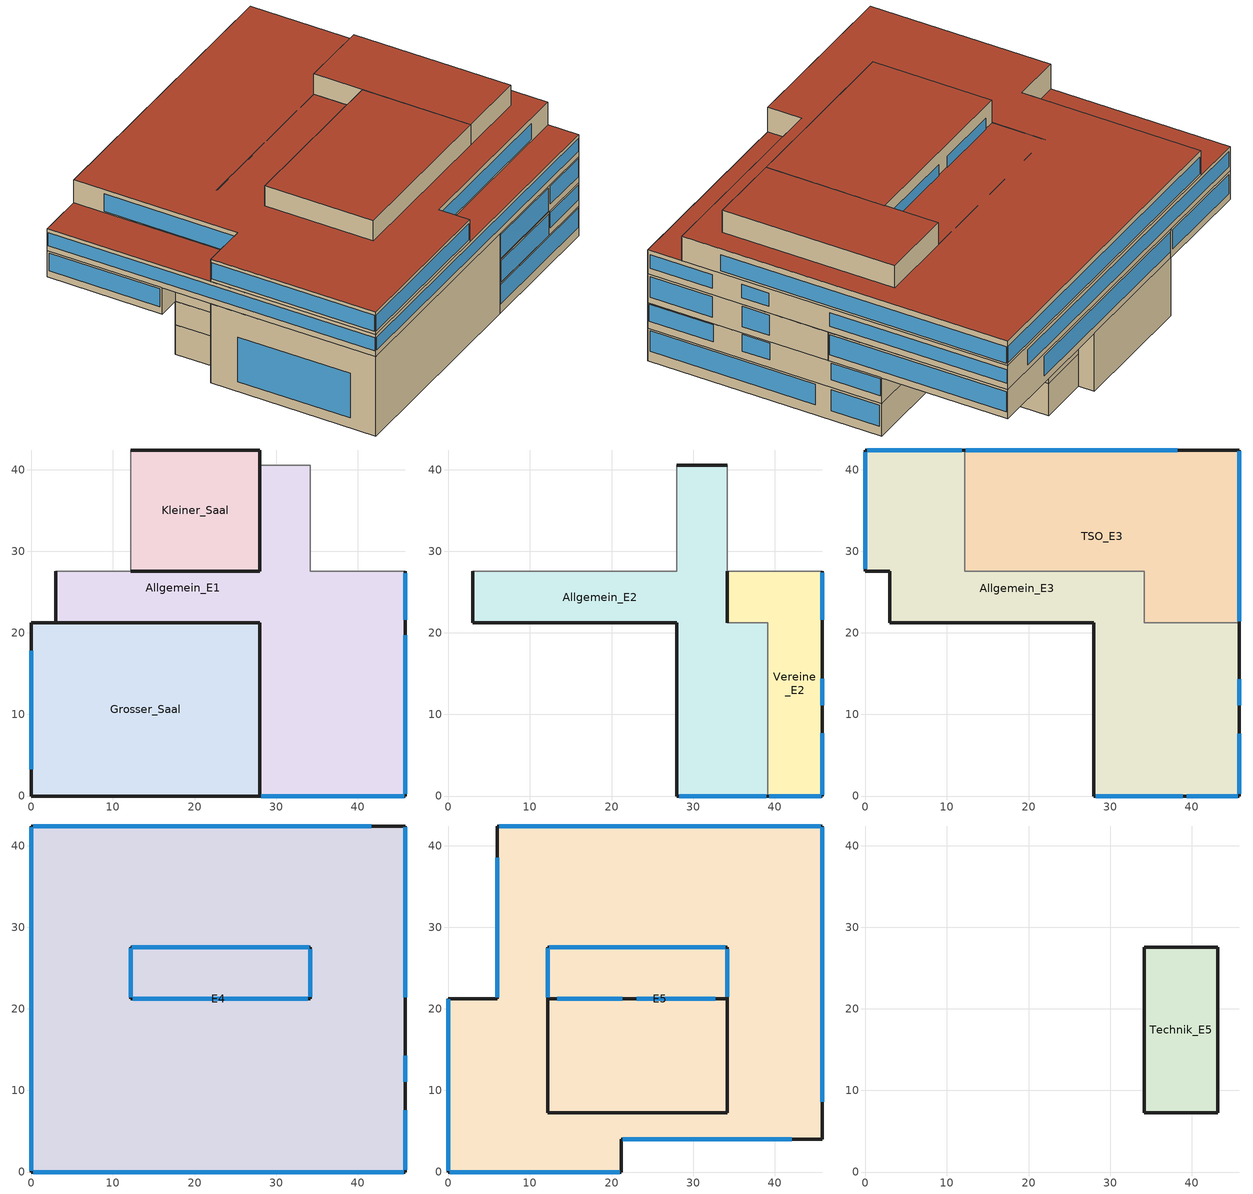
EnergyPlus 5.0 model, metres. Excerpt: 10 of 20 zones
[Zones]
Grosser_Saal
 floor ground (GROUND_FLOOR): 28,21.27 28,0 0,0 0,21.27 z13.1
 wall outside (EXT_WALL): 0,21.27 0,0 28,0 z13.1:23.84; 28,0 28,21.27 z17.09:23.84; 28,21.27,23.84 28,21.27,17.09 2.98,21.27,17.09 2.98,21.27,13.1 0,21.27,13.1 0,21.27,23.84
 wall to Allgemein_E1 (ADJ_WALL): 28,0 28,21.27 2.98,21.27 z13.1:17.09
 window (EXT_WINDOW1): 0,17.79 0,3.28 z14.45:20.48
 roof outside (EXT_ROOF): 0,21.27 0,0 28,0 28,21.27 z23.84
Kleiner_Saal
 wall outside (EXT_WALL): 12.17,27.57 28,27.57 28,42.42 12.17,42.42 z13.1:20.29
 wall to ATRIUM (ADJ_WALL): 12.17,42.42 12.17,27.57 z13.1:20.29
 roof outside (EXT_ROOF): 12.17,42.42 12.17,27.57 28,27.57 28,42.42 z13.1; 12.17,42.42 12.17,27.57 28,27.57 28,42.42 z20.29
Allgemein_E1
 floor outside (EXT_ROOF): 45.82,19.71 45.82,0 28,0 28,3 42.82,3 42.82,19.71 z13.1
 floor to Gastro_E0 (ADJ_CEILING): 34.17,13.79 34.17,3 28,3 28,13.79 z13.1
 floor to KONZERTSAAL (ADJ_CEILING): 45.82,27.57 45.82,19.71 34.17,19.71 34.17,27.57 z13.1
 floor to ALLGEMEIN_E0_1 (ADJ_CEILING): 34.17,40.57 34.17,19.71 42.82,19.71 42.82,3 34.17,3 34.17,13.79 28,13.79 28,21.27 2.98,21.27 2.98,27.57 28,27.57 28,40.57 z13.1
 wall outside (EXT_WALL): 28,0 45.82,0 45.82,27.57 / 2.98,27.57 2.98,21.27 z13.1:17.09
 wall to Grosser_Saal (ADJ_WALL): 2.98,21.27 28,21.27 / 28,0 28,21.27 z13.1:17.09
 wall to ALLGEMEIN_E0_2 (ADJ_WALL): 34.17,40.57 28,40.57 z13.1:17.09
 wall to ATRIUM (ADJ_WALL): 12.17,27.57 2.98,27.57 z13.1:17.09
 wall to KONZERTSAAL (ADJ_WALL): 45.82,27.57 34.17,27.57 34.17,40.57 z13.1:17.09
 wall to Kleiner_Saal (ADJ_WALL): 28,40.57 28,27.57 12.17,27.57 z13.1:17.09
 window (EXT_WINDOW1): 28.2,0 45.69,0 z14.34:16.89; 45.82,0.27 45.82,19.74 z14.32:16.88; 45.82,21.6 45.82,27.3 z14.22:16.82
 ceiling to Allgemein_E2 (ADJ_CEILING): 2.98,27.57 2.98,21.27 28,21.27 28,0 39.17,0 39.17,21.27 34.17,21.27 34.17,40.57 28,40.57 28,27.57 z17.09
 ceiling to Vereine_E2 (ADJ_CEILING): 34.17,27.57 34.17,21.27 39.17,21.27 39.17,0 45.82,0 45.82,27.57 z17.09
Vereine_E2
 wall outside (EXT_WALL): 39.17,0 45.82,0 45.82,27.57 z17.09:20.29
 wall to Allgemein_E2 (ADJ_WALL): 34.17,21.27 39.17,21.27 39.17,0 z17.09:20.29
 wall to KONZERTSAAL (ADJ_WALL): 45.82,27.57 34.17,27.57 z17.09:20.29
 wall to Allgemein_E2 (EXT_WALL): 34.17,27.57 34.17,21.27 z17.09:20.29
 window (EXT_WINDOW1): 39.35,0 45.69,0 z18.06:20.05; 45.82,21.61 45.82,27.39 / 45.82,11.14 45.82,14.36 / 45.82,0.18 45.82,7.67 z18.06:20.12
 roof outside (EXT_ROOF): 34.17,27.57 34.17,21.27 39.17,21.27 39.17,0 45.82,0 45.82,27.57 z17.09; 34.17,27.57 34.17,21.27 39.17,21.27 39.17,0 45.82,0 45.82,27.57 z20.29
Allgemein_E2
 wall outside (EXT_WALL): 2.98,27.57 2.98,21.27 28,21.27 28,0 39.17,0 / 34.17,40.57 28,40.57 / 34.17,21.27 34.17,27.57 z17.09:20.29
 wall to Vereine_E2 (ADJ_WALL): 39.17,0 39.17,21.27 34.17,21.27 z17.09:20.29
 wall to Kleiner_Saal (ADJ_WALL): 28,40.57 28,27.57 12.17,27.57 z17.09:20.29
 wall to KONZERTSAAL (ADJ_WALL): 34.17,27.57 34.17,40.57 z17.09:20.29
 wall to ATRIUM (ADJ_WALL): 12.17,27.57 2.98,27.57 z17.09:20.29
 window (EXT_WINDOW1): 28.3,0 38.97,0 z17.27:20.11
 roof outside (EXT_ROOF): 2.98,27.57 2.98,21.27 28,21.27 28,0 39.17,0 39.17,21.27 34.17,21.27 34.17,40.57 28,40.57 28,27.57 z17.09; 2.98,27.57 2.98,21.27 28,21.27 28,0 39.17,0 39.17,21.27 34.17,21.27 34.17,40.57 28,40.57 28,27.57 z20.29
Allgemein_E3
 floor ground (GROUND_FLOOR): 34.17,27.57 34.17,21.27 45.82,21.27 45.82,0 28,0 28,21.27 2.98,21.27 2.98,27.57 0,27.57 0,42.42 12.17,42.42 12.17,27.57 z20.29
 wall outside (EXT_WALL): 12.17,42.42 0,42.42 0,27.57 2.98,27.57 2.98,21.27 28,21.27 28,0 45.82,0 45.82,21.27 z20.29:23.84
 wall to TSO_E3 (ADJ_WALL): 45.82,21.27 34.17,21.27 34.17,27.57 12.17,27.57 12.17,42.42 z20.29:23.84
 window (EXT_WINDOW1): 28.23,0 38.92,0 z20.49:23.64; 0,42.13 0,27.89 z21.2:23.62; 39.4,0 45.63,0 z21.24:23.64; 11.82,42.42 0.24,42.42 z21.17:23.53; 45.82,0.3 45.82,7.61 / 45.82,11.12 45.82,14.33 z21.07:23.59
 roof outside (EXT_WINDOW2): 12.24,27.57 12.24,21.27 34.17,21.27 34.17,27.57 z23.84
 roof outside (EXT_ROOF): 0,42.42 0,27.57 2.98,27.57 2.98,21.27 12.24,21.27 12.24,27.57 12.17,27.57 12.17,42.42 z23.84; 28,21.27 28,0 45.82,0 45.82,21.27 z23.84
TSO_E3
 wall outside (EXT_WALL): 45.82,21.27 45.82,42.42 12.17,42.42 z20.29:23.84
 wall to Allgemein_E3 (ADJ_WALL): 12.17,42.42 12.17,27.57 34.17,27.57 34.17,21.27 45.82,21.27 z20.29:23.84
 window (EXT_WINDOW1): 38.24,42.42 12.32,42.42 z21.1:23.52; 45.82,21.45 45.82,42.24 z21.1:23.56
 roof outside (EXT_ROOF): 12.17,42.42 12.17,27.57 34.17,27.57 34.17,21.27 45.82,21.27 45.82,42.42 z20.29; 12.17,42.42 12.17,27.57 34.17,27.57 34.17,21.27 45.82,21.27 45.82,42.42 z23.84
E4
 floor ground (GROUND_FLOOR): 45.82,42.42 45.82,0 0,0 0,42.42 z23.84
 wall outside (EXT_WALL): 12.17,27.57 34.17,27.57 34.17,21.27 12.17,21.27 12.17,27.57 / 45.82,42.42 0,42.42 0,0 45.82,0 45.82,42.42 z23.84:26.82
 window (EXT_WINDOW1): 34.17,27.32 34.17,21.47 z24.09:26.56; 33.89,21.27 12.43,21.27 z24.07:26.46; 12.17,21.42 12.17,27.44 z24.06:26.51; 12.33,27.57 34.07,27.57 z23.98:26.47; 0,42.24 0,0.16 z24.59:26.37; 0.24,0 45.67,0 z24.63:26.32; 41.65,42.42 0.22,42.42 z24.49:26.35; 45.82,0.26 45.82,7.57 / 45.82,11.07 45.82,14.25 / 45.82,21.45 45.82,42.28 z24.64:26.3
 roof outside (EXT_ROOF): 0,42.42 0,0 45.82,0 45.82,42.42 z26.82
E5
 wall outside (EXT_WALL): 12.17,21.27 12.17,27.57 34.17,27.57 34.17,21.27 / 45.82,42.42 6,42.42 6,21.27 0,21.27 0,0 21.17,0 21.17,4 45.82,4 45.82,42.42 z26.82:29.88; 12.17,21.27 12.17,7.27 34.17,7.27 34.17,21.27 z29.88:32.62; 34.17,21.27 12.17,21.27 z26.82:32.62
 window (EXT_WINDOW1): 6,38.5 6,21.44 z26.95:29.33; 12.17,21.45 12.17,27.45 z26.94:29.69; 12.37,27.57 33.95,27.57 z27.04:29.67; 34.17,27.34 34.17,21.46 z26.96:29.59; 0,21.16 0,0.18 z27.27:29.42; 0.16,0 21.01,0 z27.29:29.4; 45.66,42.42 6.22,42.42 z27.19:29.19; 32.75,21.27 23.11,21.27 / 21.33,21.27 13.38,21.27 z27.22:31.12; 45.82,8.61 45.82,42.27 z27.12:29.15; 21.35,4 42.1,4 z27.02:29.15
 roof outside (EXT_ROOF): 6,42.42 6,21.27 0,21.27 0,0 21.17,0 21.17,4 45.82,4 45.82,42.42 z26.82; 6,42.42 6,21.27 0,21.27 0,0 21.17,0 21.17,4 45.82,4 45.82,42.42 z29.88; 12.17,21.27 12.17,7.27 34.17,7.27 34.17,21.27 z32.62
Technik_E5
 wall outside (EXT_WALL): 34.17,7.27 43.17,7.27 43.17,27.57 34.17,27.57 34.17,7.27 z29.88:32.62
 roof outside (EXT_ROOF): 34.17,27.57 34.17,7.27 43.17,7.27 43.17,27.57 z29.88; 34.17,27.57 34.17,7.27 43.17,7.27 43.17,27.57 z32.62
[Building]
TRNSYS17: North Axis {deg}=0; Terrain=City; Loads Convergence Tolerance Value=0; Temperature Convergence Tolerance Value {deltaC}=0; Solar Distribution=FullInteriorAndExterior; Maximum Number of Warmup Days=0
[Site:Location]
not used: Latitude {deg}=0; Longitude {deg}=0; Time Zone {hr}=0; Elevation {m}=0
[Construction]
EXT_WALL; EXT_ROOF; GROUND_FLOOR; ADJ_WALL; ADJ_CEILING; EXT_WINDOW1; EXT_WINDOW2: 
[WindowProperty:ShadingControl]
ESHADE=0; ESHADE=INPUT 1*MAX_ESHADE : SHADECNTRL=ESHADE_INTERNAL; ISHADE=INPUT 1*MAX_ISHADE : SHADECNTRL=ISHADE_INTERNAL
[SurfaceProperty:OtherSideCoefficients]
BOUNDARY=15; BOUNDARY=20; BOUNDARY=IDENTICAL; BOUNDARY=INPUT 1*TBOUNDARY; BOUNDARY=INPUT 1*TGROUND
[Zone] Multiplier=1
Grosser_Saal; Kleiner_Saal; Allgemein_E1; Vereine_E2; Allgemein_E2; Allgemein_E3; TSO_E3; E4; E5; Technik_E5
